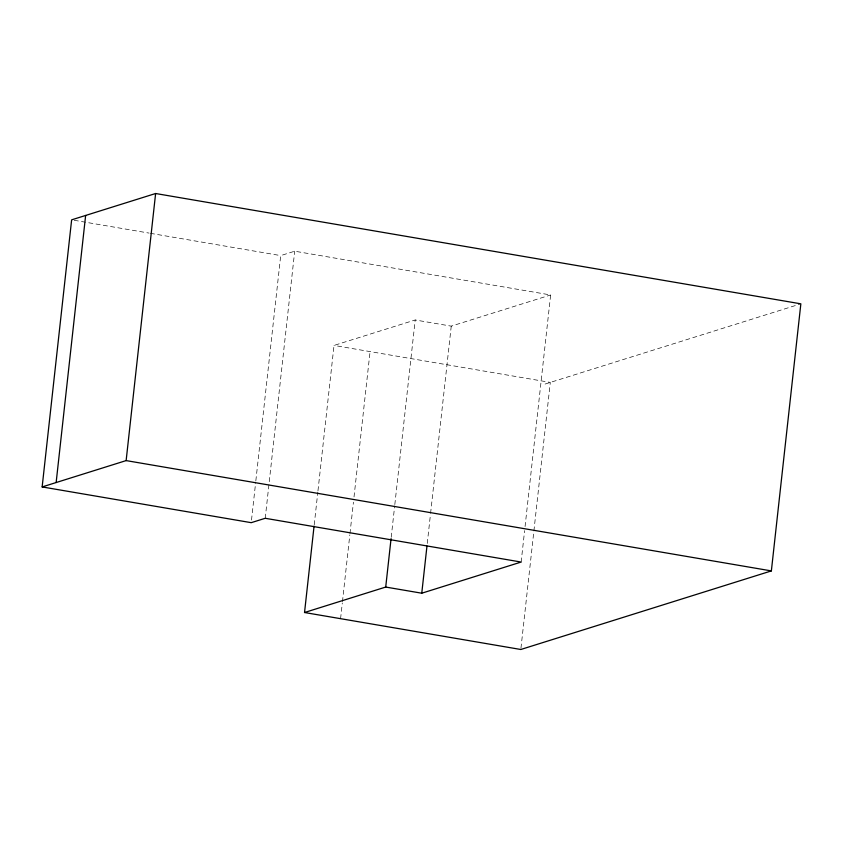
<?xml version="1.0" encoding="UTF-8"?>
<svg xmlns="http://www.w3.org/2000/svg" width="843" height="843" viewBox="0 0 843 843"><rect width="100%" height="100%" fill="white"/><g stroke="black" fill="none" stroke-linecap="round" stroke-linejoin="round"><path stroke-width="0.63" stroke-dasharray="4.21 3.16" d="M251.509 520.057L255.703 482.091M255.84 480.784L280.708 255.598L294.702 251.203L550.637 294.966L524.757 529.32M265.218 518.287L294.702 251.203M314.218 524.789L317.832 492.059M317.969 490.752L334.018 345.43L415.199 319.971L451.247 326.136L550.637 294.966M340.583 618.678L342.311 602.966M342.458 601.66L349.824 534.884M349.971 533.577L353.438 502.154M354.018 496.917L370.066 351.594M391.205 537.297L394.682 505.874M394.819 504.567L415.199 319.971M427.253 543.461L430.436 514.662M430.583 513.355L451.247 326.136M521.143 562.049L524.62 530.626M520.953 648.183L550.3 382.406L334.018 345.43M545.115 384.039L799.596 304.228M74.216 220.286L149.074 233.089M150.36 233.311L280.708 255.598"/><path stroke-width="1.26" d="M304.534 612.513L385.715 587.055L421.763 593.209L521.143 562.049L265.218 518.287L251.214 522.671L42.15 486.927L71.634 219.844L155.618 193.511L800.85 303.828L771.366 570.911L520.805 649.489L304.534 612.513L314.07 526.106M56.144 482.544L85.638 215.46M42.15 486.927L126.134 460.594L155.618 193.511M385.715 587.055L391.068 538.614M421.763 593.209L426.969 546.085M126.134 460.594L771.366 570.911"/></g></svg>
